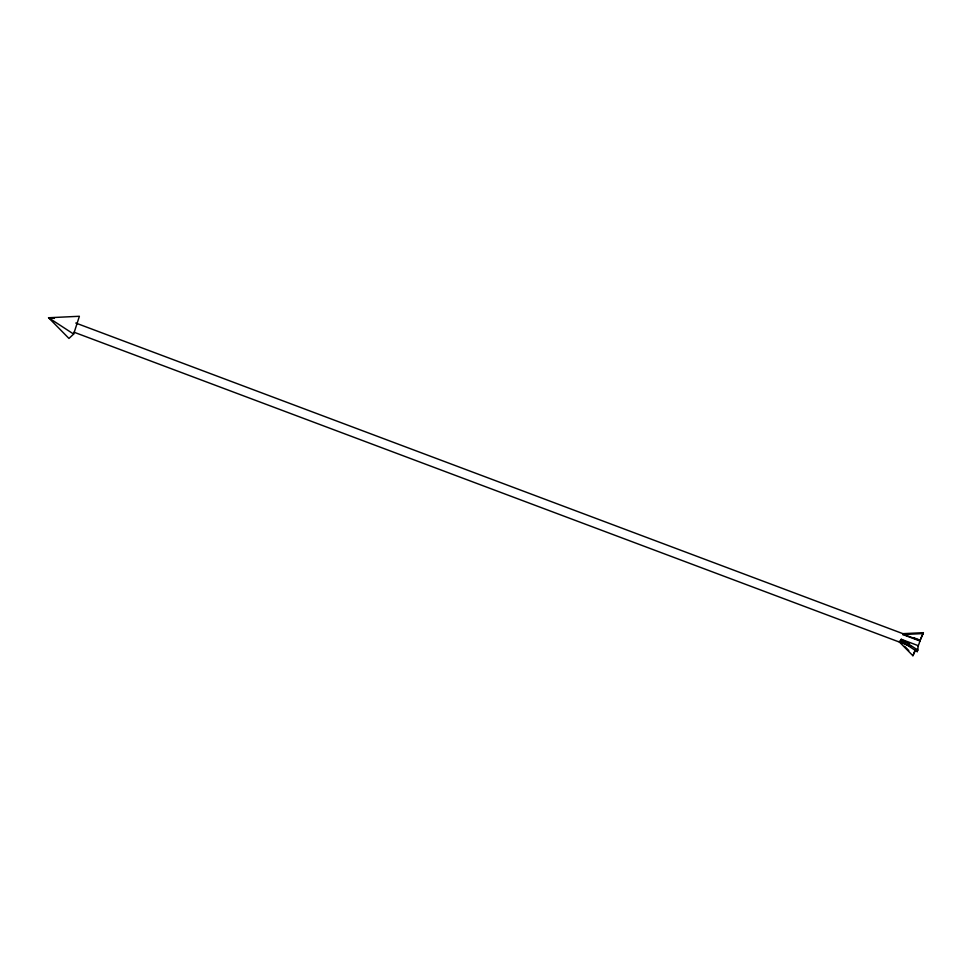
<?xml version="1.0" encoding="UTF-8"?>
<svg xmlns="http://www.w3.org/2000/svg" width="972" height="972" viewBox="0 0 972 972"><rect width="100%" height="100%" fill="white"/><g stroke="black" fill="none" stroke-linecap="round" stroke-linejoin="round"><path stroke-width="1.46" d="M899.392 641.046L899.331 641.945L912.902 655.723L915.794 649.575M902.806 634.558L902.879 633.659L923.4 632.675L919.852 640.949L902.806 634.558L923.327 633.562M912.902 655.723L914.713 651.143M917.264 651.653L918.321 645.7L901.263 639.297L900.57 640.779L917.264 651.653L917.507 648.676M919.852 640.949L923.4 632.675M73.641 334.076L79.388 316.277L48.6 317.747L68.963 338.438L73.641 334.076L48.6 317.747L54.408 318.391M918.321 645.7L917.969 646.441A4.605 0.705 -69.4 0 0 919.877 640.05M75.767 323.032L905.71 634.728M914.239 637.924L918.504 639.527M902.842 634.109L919.889 640.499M48.6 317.747L51.443 318.816M900.923 640.038L909.452 643.233M74.006 332.205L910.873 646.38M901.263 639.297L917.957 650.183M904.616 646.344L908.796 650.596M919.172 640.414A4.605 0.705 -69.4 0 1 919.5 640.001"/></g></svg>
